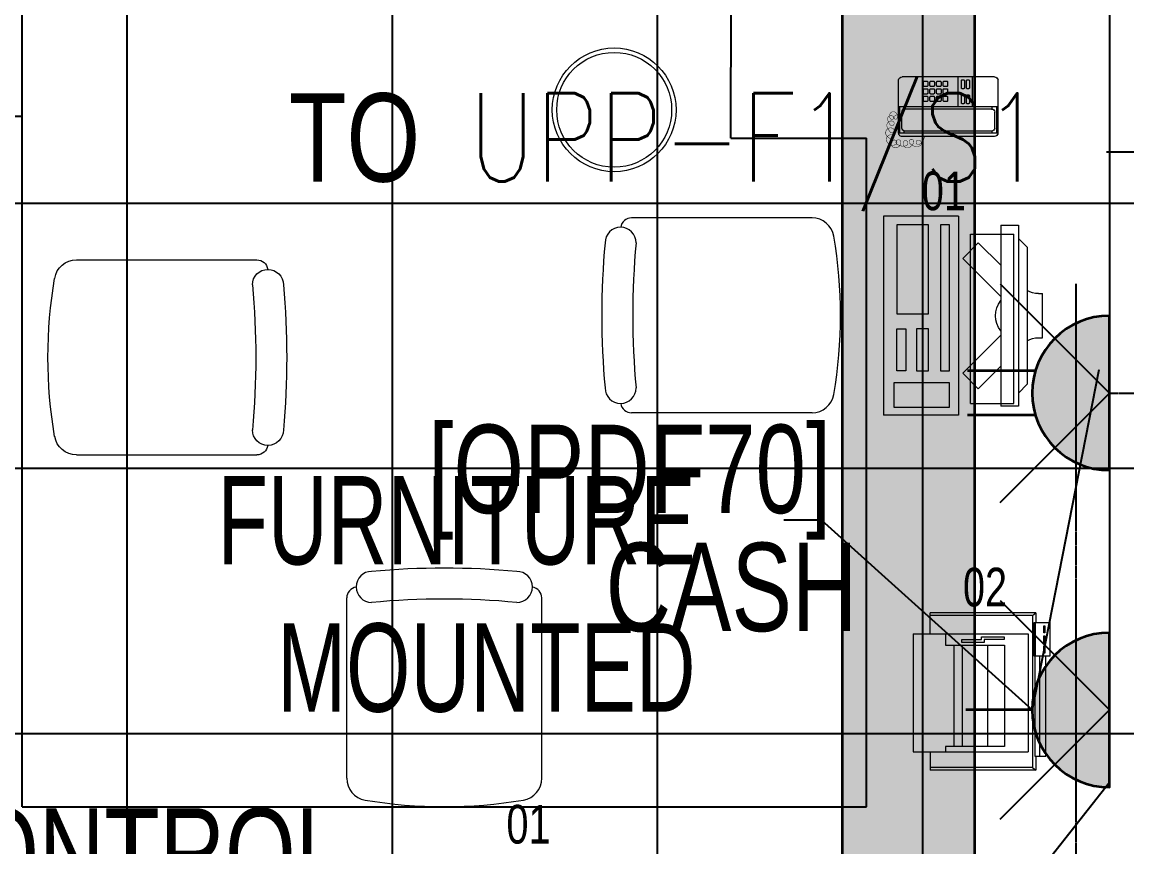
# Model space of a CAD drawing. Extents: x -178977 to 231842, y -29287 to 19916.
# Drawn here: x 4398 to 6898, y -567 to 1300 of the extents above; entities that cross this region are included whole.
import ezdxf
from ezdxf import colors
from ezdxf.entities.mleader import LeaderData, LeaderLine
from ezdxf.enums import TextEntityAlignment as Align
from ezdxf.math import Vec2, Vec3

# ---------------------------------------------------------------- set-up
doc = ezdxf.new("R2010")
doc.units = 0
doc.header["$LTSCALE"] = 0.25
doc.linetypes.add('DASHDOT', pattern=[25.4, 12.7, -6.35, 0, -6.35])
doc.linetypes.add('HIDDEN', pattern=[9.525, 6.35, -3.175])
for name, color, linetype, lineweight in [('01-First Floor-FUR$0$72_EGR_BASE_TEXT', 252, 'Continuous', 5), ('01-First Floor-FUR$0$72_EGR_EQP_TAG', 142, 'Continuous', 5), ('01-First Floor-FUR$0$LOADING', 253, 'Continuous', 5), ('E-LITE-CIRC', 6, 'Continuous', 25), ('E-LITE-CLNG-CNDT', 6, 'DASHDOT', 35), ('E-LITE-EXIT-NUMB', 6, 'Continuous', 25), ('E-POWR-FLOR-CNDT', 6, 'HIDDEN', 25), ('E-POWR-TEXT', 6, 'Continuous', 25), ('E-POWR-WALL @ 100', 4, 'Continuous', 35), ('T-CABL-TRAY', 60, 'Continuous', 35)]:
    doc.layers.add(name, color=color, linetype=linetype, lineweight=lineweight)
doc.layers.add('01-First Floor-FUR$0$FALSE CEILING', color=251, linetype='Continuous')
doc.styles.add('01-First Floor-FUR$0$X3G_ENTITY_257CFD', font='swisscl.ttf', dxfattribs={"height": 200})
doc.styles.add('01-First Floor-FUR$0$X3G_ENTITY_9EC9', font='swisscl.ttf', dxfattribs={"height": 0.2})
doc.styles.add('01-First Floor-FUR$0$X3G_ENTITY_9F38', font='swisscl.ttf', dxfattribs={"height": 0.2})
doc.styles.add('DC_Elc_Romans', font='elc_romans.shx', dxfattribs={"width": 0.7})
doc.styles.add('DC_SIMPLEX', font='SIMPLEX.shx', dxfattribs={"width": 0.7})

# ---------------------------------------------------------------- blocks, each defined once
blk = doc.blocks.new('01-First Floor-FUR$0$DM20079-P')
at = {"color": 0}
for p, q in [((-0.0616, 0.225), (0.0594, 0.225)), ((-0.0616, 0.225), (-0.0616, 0)), ((-0.0016, 0.225), (-0.0016, 0)), ((-0.0686, 0.217), (-0.0686, 0.008)), ((-0.0616, 0.222), (-0.0016, 0.222)), ((-0.0616, 0.212), (-0.0565, 0.212)), ((-0.0566, 0.2105), (-0.0566, 0.0145)), ((-0.0496, 0.2175), (-0.0136, 0.2175)), ((-0.0068, 0.212), (-0.0016, 0.212)), ((-0.0066, 0.2105), (-0.0066, 0.0145)), ((0.0664, 0.217), (0.0664, 0.008)), ((-0.0016, 0.1675), (0.0664, 0.1675)), ((-0.0016, 0.135), (0.0664, 0.135)), ((-0.0616, 0.013), (-0.0565, 0.013)), ((-0.0616, 0.003), (-0.0016, 0.003)), ((-0.0594, 0), (0.0594, 0)), ((-0.0496, 0.0075), (-0.0136, 0.0075)), ((-0.0068, 0.013), (-0.0016, 0.013))]:
    blk.add_line(p, q, dxfattribs=at)
for points in [[(0.0074, 0.1605, 0.414214), (0.0054, 0.1585), (0.0054, 0.1555, 0.414214), (0.0074, 0.1535), (0.0234, 0.1535, 0.414214), (0.0254, 0.1555), (0.0254, 0.1585, 0.414214), (0.0234, 0.1605)], [(0.0574, 0.1535, 0.414214), (0.0594, 0.1555), (0.0594, 0.1585, 0.414214), (0.0574, 0.1605), (0.0414, 0.1605, 0.414214), (0.0394, 0.1585), (0.0394, 0.1555, 0.414214), (0.0414, 0.1535)], [(0.0234, 0.142, 0.414214), (0.0254, 0.144), (0.0254, 0.147, 0.414214), (0.0234, 0.149), (0.0074, 0.149, 0.414214), (0.0054, 0.147), (0.0054, 0.144, 0.414214), (0.0074, 0.142)], [(0.0574, 0.142, 0.414214), (0.0594, 0.144), (0.0594, 0.147, 0.414214), (0.0574, 0.149), (0.0414, 0.149, 0.414214), (0.0394, 0.147), (0.0394, 0.144, 0.414214), (0.0414, 0.142)], [(0.0104, 0.103, 0.414214), (0.0124, 0.101), (0.0204, 0.101, 0.414214), (0.0224, 0.103), (0.0224, 0.109, 0.414214), (0.0204, 0.111), (0.0124, 0.111, 0.414214), (0.0104, 0.109)], [(0.0274, 0.103, 0.414214), (0.0294, 0.101), (0.0374, 0.101, 0.414214), (0.0394, 0.103), (0.0394, 0.109, 0.414214), (0.0374, 0.111), (0.0294, 0.111, 0.414214), (0.0274, 0.109)], [(0.0444, 0.103, 0.414214), (0.0464, 0.101), (0.0544, 0.101, 0.414214), (0.0564, 0.103), (0.0564, 0.109, 0.414214), (0.0544, 0.111), (0.0464, 0.111, 0.414214), (0.0444, 0.109)], [(0.0104, 0.088, 0.414214), (0.0124, 0.086), (0.0204, 0.086, 0.414214), (0.0224, 0.088), (0.0224, 0.094, 0.414214), (0.0204, 0.096), (0.0124, 0.096, 0.414214), (0.0104, 0.094)], [(0.0104, 0.073, 0.414214), (0.0124, 0.071), (0.0204, 0.071, 0.414214), (0.0224, 0.073), (0.0224, 0.079, 0.414214), (0.0204, 0.081), (0.0124, 0.081, 0.414214), (0.0104, 0.079)], [(0.0274, 0.088, 0.414214), (0.0294, 0.086), (0.0374, 0.086, 0.414214), (0.0394, 0.088), (0.0394, 0.094, 0.414214), (0.0374, 0.096), (0.0294, 0.096, 0.414214), (0.0274, 0.094)], [(0.0274, 0.073, 0.414214), (0.0294, 0.071), (0.0374, 0.071, 0.414214), (0.0394, 0.073), (0.0394, 0.079, 0.414214), (0.0374, 0.081), (0.0294, 0.081, 0.414214), (0.0274, 0.079)], [(0.0444, 0.088, 0.414214), (0.0464, 0.086), (0.0544, 0.086, 0.414214), (0.0564, 0.088), (0.0564, 0.094, 0.414214), (0.0544, 0.096), (0.0464, 0.096, 0.414214), (0.0444, 0.094)], [(0.0444, 0.073, 0.414214), (0.0464, 0.071), (0.0544, 0.071, 0.414214), (0.0564, 0.073), (0.0564, 0.079, 0.414214), (0.0544, 0.081), (0.0464, 0.081, 0.414214), (0.0444, 0.079)], [(0.0104, 0.058, 0.414214), (0.0124, 0.056), (0.0204, 0.056, 0.414214), (0.0224, 0.058), (0.0224, 0.064, 0.414214), (0.0204, 0.066), (0.0124, 0.066, 0.414214), (0.0104, 0.064)], [(0.0274, 0.058, 0.414214), (0.0294, 0.056), (0.0374, 0.056, 0.414214), (0.0394, 0.058), (0.0394, 0.064, 0.414214), (0.0374, 0.066), (0.0294, 0.066, 0.414214), (0.0274, 0.064)], [(0.0444, 0.058, 0.414214), (0.0464, 0.056), (0.0544, 0.056, 0.414214), (0.0564, 0.058), (0.0564, 0.064, 0.414214), (0.0544, 0.066), (0.0464, 0.066, 0.414214), (0.0444, 0.064)]]:
    blk.add_lwpolyline(points, format="xyb", close=True, dxfattribs=at)
at = {"color": 0, "const_width": 0.001}
blk.add_lwpolyline([(-0.0686, 0.059, 0.184574), (-0.0861, 0.0478, 1.44364), (-0.0769, 0.0452, 0.837915), (-0.0907, 0.0465, 0.30536), (-0.0835, 0.0248, 1.584726), (-0.0815, 0.034, 0.253153), (-0.094, 0.0228, 0.874198), (-0.0776, 0.0142, 0.915253), (-0.0897, 0.0168, 0.223821), (-0.0874, -0.0011, 1.703343), (-0.0796, 0.005, 0.588962), (-0.0934, -0.0114, 0.717795), (-0.0769, -0.0108, 0.983104), (-0.0875, -0.0075, 0.326362), (-0.0815, -0.0259, 0.758716), (-0.0657, -0.0134, 0.906186), (-0.0743, -0.016, 0.189488), (-0.067, -0.0272, 0.7948), (-0.0506, -0.0127, 1.223996), (-0.0585, -0.0193, 0.072149), (-0.0473, -0.0259, 0.645886), (-0.0341, -0.0134, 1.366917), (-0.042, -0.0193, 0.078415), (-0.0315, -0.0246, 0.723006), (-0.0229, -0.0127, 1.105484), (-0.0289, -0.018, 0.327892), (-0.017, -0.0193, 0.446638), (-0.0144, -0.0068, 0.327263), (-0.0269, -0.0029, 1.240441), (-0.0229, -0.0094, 0.611307), (-0.0278, 0.0075)], format="xyb", dxfattribs=at)
at = {"color": 0}
for centre, radius, start, end in [((-0.0605, 0.217), 0.00813, 97.9633, 179.6649), ((0.0582, 0.217), 0.00813, 0.3351, 82.0367), ((-0.0496, 0.2105), 0.007, 90, 180), ((-0.0136, 0.2105), 0.007, 0, 90), ((-0.0605, 0.008), 0.00813, 180.3351, 277.9633), ((-0.0496, 0.0145), 0.007, 180, 270), ((-0.0136, 0.0145), 0.007, 270, 0), ((0.0582, 0.008), 0.00813, 277.9633, 359.6649)]:
    blk.add_arc(centre, radius, start, end, dxfattribs=at)
blk = doc.blocks.new('01-First Floor-FUR$0$GF21021-P')
for p, q in [((-0.2207, 0.4756), (-0.2207, 0.0675)), ((0.2205, 0.4756), (0.2205, 0.0675))]:
    blk.add_line(p, q)
for centre, radius, start, end in [((-0.1707, 0.4756), 0.05, 99.6329, 180), ((-0.0001, -0.5295), 1.0695, 80.3671, 99.6329), ((0.1705, 0.4756), 0.05, 0, 80.3671), ((-0.1643, 0.0425), 0.0351, 90, 270), ((0, 1.8467), 1.7767, 264.6946, 275.3053), ((0.1641, 0.0425), 0.0351, 270, 90), ((-0.1957, 0.0675), 0.025, 180, 261.4721), ((0.1955, 0.0675), 0.025, 278.5279, 0), ((0, 1.8314), 1.8314, 264.8532, 275.147)]:
    blk.add_arc(centre, radius, start, end)
blk = doc.blocks.new('01-First Floor-FUR$0$ITCWLS1-P')
at = {"layer": '01-First Floor-FUR$0$LOADING'}
for p, q in [((-0.17, 0.45), (-0.17, 0)), ((-0.17, 0.45), (0, 0.45)), ((0, 0.45), (0, 0)), ((-0.2651, 0.43, 0), (-0.3051, 0.43, 0)), ((-0.3051, 0.43, 0), (-0.3051, 0.02, 0)), ((-0.2651, 0.43, 0), (-0.2651, 0.02, 0)), ((-0.1496, 0.4305), (-0.1291, 0.4305)), ((-0.1291, 0.4305), (-0.1291, 0.4089)), ((-0.3251, 0.38, 0), (-0.3051, 0.4, 0)), ((-0.197, 0.4094), (-0.295, 0.4094)), ((-0.295, 0.0264), (-0.295, 0.4094)), ((-0.197, 0.0264), (-0.197, 0.4094)), ((-0.3251, 0.38, 0), (-0.3251, 0.07, 0)), ((-0.3503, 0.275), (-0.3596, 0.275)), ((-0.3596, 0.175), (-0.3596, 0.275)), ((-0.3503, 0.175), (-0.3596, 0.175)), ((-0.3251, 0.07, 0), (-0.3051, 0.05, 0)), ((-0.197, 0.0264), (-0.295, 0.0264)), ((-0.3051, 0.02, 0), (-0.2651, 0.02, 0)), ((-0.17, 0), (0, 0))]:
    blk.add_line(p, q, dxfattribs=at)
at = {"layer": '01-First Floor-FUR$0$LOADING', "extrusion": (2.48281e-10, 3.18408e-10, -1)}
for p, q in [((-0.2651, 0.3395), (-0.2144, 0.3902)), ((-0.1791, 0.3548), (-0.2144, 0.3902)), ((-0.2651, 0.2688), (-0.1791, 0.3548))]:
    blk.add_line(p, q, dxfattribs=at)
at = {"layer": '01-First Floor-FUR$0$LOADING', "extrusion": (2.48281e-10, -3.18408e-10, -1)}
for p, q in [((-0.2651, 0.1812), (-0.1791, 0.0952)), ((-0.2651, 0.1105), (-0.2144, 0.0598)), ((-0.1791, 0.0952), (-0.2144, 0.0598))]:
    blk.add_line(p, q, dxfattribs=at)
at = {"layer": '01-First Floor-FUR$0$LOADING'}
for points in [[(-0.1291, 0.4089), (-0.1291, 0.1), (-0.1496, 0.1), (-0.1496, 0.4305)], [(-0.1496, 0.1), (-0.1496, 0.1), (-0.1496, 0.1), (-0.1496, 0.1), (-0.1496, 0.1), (-0.1496, 0.1), (-0.1496, 0.1), (-0.1496, 0.1), (-0.1496, 0.1)], [(-0.1496, 0.1), (-0.1496, 0.1), (-0.1496, 0.1), (-0.1496, 0.1), (-0.1496, 0.1), (-0.1496, 0.1), (-0.1496, 0.1), (-0.1496, 0.1), (-0.1496, 0.1), (-0.1496, 0.1), (-0.1496, 0.1), (-0.1496, 0.1), (-0.1496, 0.1), (-0.1496, 0.1), (-0.1496, 0.1), (-0.1496, 0.1), (-0.1496, 0.1), (-0.1496, 0.1)], [(-0.1496, 0.1), (-0.1496, 0.1), (-0.1496, 0.1), (-0.1496, 0.1), (-0.1496, 0.1), (-0.1496, 0.1), (-0.1496, 0.1), (-0.1496, 0.1), (-0.1496, 0.1), (-0.1496, 0.1)], [(-0.1496, 0.1), (-0.1496, 0.1), (-0.1496, 0.1), (-0.1496, 0.1), (-0.1496, 0.1), (-0.1496, 0.1), (-0.1496, 0.1)], [(-0.1496, 0.1), (-0.1496, 0.1), (-0.1496, 0.1), (-0.1496, 0.1), (-0.1496, 0.1), (-0.1496, 0.1), (-0.1496, 0.1), (-0.1496, 0.1), (-0.1496, 0.1), (-0.1496, 0.1)], [(-0.1496, 0.1), (-0.1496, 0.1), (-0.1496, 0.1), (-0.1496, 0.1), (-0.1496, 0.1), (-0.1496, 0.1), (-0.1496, 0.1), (-0.1496, 0.1), (-0.1496, 0.1), (-0.1496, 0.1), (-0.1496, 0.1), (-0.1496, 0.1), (-0.1496, 0.1), (-0.1496, 0.1), (-0.1496, 0.1)], [(-0.1496, 0.1), (-0.1496, 0.1), (-0.1496, 0.1), (-0.1496, 0.1), (-0.1496, 0.1), (-0.1496, 0.1), (-0.1496, 0.1), (-0.1496, 0.1), (-0.1496, 0.1), (-0.1496, 0.1)], [(-0.1496, 0.1), (-0.1496, 0.1), (-0.1496, 0.1), (-0.1496, 0.1), (-0.1496, 0.1), (-0.1496, 0.1), (-0.1496, 0.1), (-0.1496, 0.1), (-0.1496, 0.1), (-0.1496, 0.1)], [(-0.1496, 0.1), (-0.1496, 0.1), (-0.1496, 0.1), (-0.1496, 0.1), (-0.1496, 0.1), (-0.1496, 0.1), (-0.1496, 0.1), (-0.1496, 0.1), (-0.1496, 0.1), (-0.1496, 0.1), (-0.1496, 0.1), (-0.1496, 0.1), (-0.1496, 0.1), (-0.1496, 0.1), (-0.1496, 0.1), (-0.1496, 0.1), (-0.1496, 0.1), (-0.1496, 0.1), (-0.1496, 0.1), (-0.1496, 0.1), (-0.1496, 0.1), (-0.1496, 0.1), (-0.1496, 0.1), (-0.1496, 0.1), (-0.1496, 0.1), (-0.1496, 0.1), (-0.1496, 0.1), (-0.1496, 0.1), (-0.1496, 0.1), (-0.1496, 0.1), (-0.1496, 0.1), (-0.1496, 0.1), (-0.1496, 0.1), (-0.1496, 0.1), (-0.1496, 0.1), (-0.1496, 0.1), (-0.1496, 0.1), (-0.1496, 0.1), (-0.1496, 0.1), (-0.1496, 0.1), (-0.1496, 0.1), (-0.1496, 0.1), (-0.1496, 0.1), (-0.1496, 0.1), (-0.1496, 0.1), (-0.1496, 0.1), (-0.1496, 0.1), (-0.1496, 0.1), (-0.1496, 0.1), (-0.1496, 0.1), (-0.1496, 0.1), (-0.1496, 0.1), (-0.1496, 0.1), (-0.1496, 0.1)], [(-0.1496, 0.1), (-0.1496, 0.1), (-0.1496, 0.1), (-0.1496, 0.1), (-0.1496, 0.1), (-0.1496, 0.1), (-0.1496, 0.1), (-0.1496, 0.1), (-0.1496, 0.1), (-0.1496, 0.1), (-0.1496, 0.1), (-0.1496, 0.1), (-0.1496, 0.1), (-0.1496, 0.1), (-0.1496, 0.1), (-0.1496, 0.1), (-0.1496, 0.1), (-0.1496, 0.1), (-0.1496, 0.1), (-0.1496, 0.1), (-0.1496, 0.1), (-0.1496, 0.1), (-0.1496, 0.1), (-0.1496, 0.1), (-0.1496, 0.1), (-0.1496, 0.1), (-0.1496, 0.1), (-0.1496, 0.1), (-0.1496, 0.1), (-0.1496, 0.1), (-0.1496, 0.1), (-0.1496, 0.1), (-0.1496, 0.1), (-0.1496, 0.1), (-0.1496, 0.1), (-0.1496, 0.1), (-0.1496, 0.1), (-0.1496, 0.1), (-0.1496, 0.1), (-0.1496, 0.1), (-0.1496, 0.1), (-0.1496, 0.1), (-0.1496, 0.1), (-0.1496, 0.1), (-0.1496, 0.1), (-0.1496, 0.1), (-0.1496, 0.1), (-0.1496, 0.1), (-0.1496, 0.1), (-0.1496, 0.1), (-0.1496, 0.1), (-0.1496, 0.1), (-0.1496, 0.1), (-0.1496, 0.1), (-0.1496, 0.1), (-0.1496, 0.1), (-0.1496, 0.1), (-0.1496, 0.1), (-0.1496, 0.1), (-0.1496, 0.1), (-0.1496, 0.1), (-0.1496, 0.1), (-0.1496, 0.1), (-0.1496, 0.1), (-0.1496, 0.1), (-0.1496, 0.1), (-0.1496, 0.1), (-0.1496, 0.1), (-0.1496, 0.1), (-0.1496, 0.1), (-0.1496, 0.1), (-0.1496, 0.1), (-0.1496, 0.1), (-0.1496, 0.1), (-0.1496, 0.1), (-0.1496, 0.1), (-0.1496, 0.1), (-0.1496, 0.1), (-0.1496, 0.1), (-0.1496, 0.1), (-0.1496, 0.1), (-0.1496, 0.1), (-0.1496, 0.1), (-0.1496, 0.1), (-0.1496, 0.1), (-0.1496, 0.1), (-0.1496, 0.1), (-0.1496, 0.1), (-0.1496, 0.1)], [(-0.1496, 0.1), (-0.1496, 0.1), (-0.1496, 0.1), (-0.1496, 0.1), (-0.1496, 0.1), (-0.1496, 0.1), (-0.1496, 0.1), (-0.1496, 0.1), (-0.1496, 0.1), (-0.1496, 0.1), (-0.1496, 0.1), (-0.1496, 0.1)], [(-0.1496, 0.1), (-0.1496, 0.1), (-0.1496, 0.1), (-0.1496, 0.1), (-0.1496, 0.1), (-0.1496, 0.1), (-0.1496, 0.1)], [(-0.1496, 0.1), (-0.1496, 0.1), (-0.1496, 0.1), (-0.1496, 0.1), (-0.1496, 0.1), (-0.1496, 0.1), (-0.1496, 0.1), (-0.1496, 0.1), (-0.1496, 0.1), (-0.1496, 0.1), (-0.1496, 0.1), (-0.1496, 0.1), (-0.1496, 0.1), (-0.1496, 0.1), (-0.1496, 0.1), (-0.1496, 0.1), (-0.1496, 0.1)], [(-0.1496, 0.1), (-0.1496, 0.1), (-0.1496, 0.1), (-0.1496, 0.1), (-0.1496, 0.1), (-0.1496, 0.1), (-0.1496, 0.1), (-0.1496, 0.1), (-0.1496, 0.1), (-0.1496, 0.1), (-0.1496, 0.1), (-0.1496, 0.1), (-0.1496, 0.1), (-0.1496, 0.1), (-0.1496, 0.1), (-0.1496, 0.1), (-0.1496, 0.1), (-0.1496, 0.1), (-0.1496, 0.1), (-0.1496, 0.1), (-0.1496, 0.1), (-0.1496, 0.1), (-0.1496, 0.1), (-0.1496, 0.1), (-0.1496, 0.1), (-0.1496, 0.1), (-0.1496, 0.1), (-0.1496, 0.1), (-0.1496, 0.1), (-0.1496, 0.1), (-0.1496, 0.1), (-0.1496, 0.1), (-0.1496, 0.1), (-0.1496, 0.1), (-0.1496, 0.1), (-0.1496, 0.1), (-0.1496, 0.1), (-0.1496, 0.1), (-0.1496, 0.1), (-0.1496, 0.1), (-0.1496, 0.1), (-0.1496, 0.1), (-0.1496, 0.1), (-0.1496, 0.1), (-0.1496, 0.1), (-0.1496, 0.1), (-0.1496, 0.1), (-0.1496, 0.1), (-0.1496, 0.1), (-0.1496, 0.1), (-0.1496, 0.1), (-0.1496, 0.1), (-0.1496, 0.1), (-0.1496, 0.1), (-0.1496, 0.1), (-0.1496, 0.1), (-0.1496, 0.1), (-0.1496, 0.1), (-0.1496, 0.1), (-0.1496, 0.1), (-0.1496, 0.1), (-0.1496, 0.1), (-0.1496, 0.1), (-0.1496, 0.1), (-0.1496, 0.1), (-0.1496, 0.1), (-0.1496, 0.1), (-0.1496, 0.1), (-0.1496, 0.1), (-0.1496, 0.1), (-0.1496, 0.1), (-0.1496, 0.1), (-0.1496, 0.1), (-0.1496, 0.1), (-0.1496, 0.1), (-0.1496, 0.1), (-0.1496, 0.1), (-0.1496, 0.1), (-0.1496, 0.1), (-0.1496, 0.1), (-0.1496, 0.1), (-0.1496, 0.1), (-0.1496, 0.1), (-0.1496, 0.1), (-0.1496, 0.1), (-0.1496, 0.1), (-0.1496, 0.1), (-0.1496, 0.1), (-0.1496, 0.1), (-0.1496, 0.1), (-0.1496, 0.1), (-0.1496, 0.1), (-0.1496, 0.1), (-0.1496, 0.1), (-0.1496, 0.1), (-0.1496, 0.1), (-0.1496, 0.1), (-0.1496, 0.1), (-0.1496, 0.1), (-0.1496, 0.1), (-0.1496, 0.1), (-0.1496, 0.1), (-0.1496, 0.1), (-0.1496, 0.1), (-0.1496, 0.1), (-0.1496, 0.1), (-0.1496, 0.1), (-0.1496, 0.1), (-0.1496, 0.1), (-0.1496, 0.1), (-0.1496, 0.1)], [(-0.1496, 0.1), (-0.1496, 0.1), (-0.1496, 0.1), (-0.1496, 0.1), (-0.1496, 0.1), (-0.1496, 0.1), (-0.1496, 0.1), (-0.1496, 0.1)]]:
    blk.add_lwpolyline(points, dxfattribs=at)
for points in [[(-0.1019, 0.4305), (-0.0304, 0.4305), (-0.0304, 0.2294), (-0.1019, 0.2294)], [(-0.1019, 0.1954), (-0.0747, 0.1954), (-0.0747, 0.1), (-0.1019, 0.1)], [(-0.0304, 0.1954), (-0.0508, 0.1954), (-0.0508, 0.1), (-0.0304, 0.1)], [(-0.1496, 0.1), (-0.1496, 0.1), (-0.1496, 0.1), (-0.1496, 0.1), (-0.1496, 0.1), (-0.1496, 0.1), (-0.1496, 0.1), (-0.1496, 0.1), (-0.1496, 0.1), (-0.1496, 0.1), (-0.1496, 0.1), (-0.1496, 0.1), (-0.1496, 0.1), (-0.1496, 0.1), (-0.1496, 0.1), (-0.1496, 0.1), (-0.1496, 0.1), (-0.1496, 0.1), (-0.1496, 0.1), (-0.1496, 0.1), (-0.1496, 0.1), (-0.1496, 0.1), (-0.1496, 0.1), (-0.1496, 0.1), (-0.1496, 0.1), (-0.1496, 0.1), (-0.1496, 0.1), (-0.1496, 0.1), (-0.1496, 0.1), (-0.1496, 0.1), (-0.1496, 0.1), (-0.1496, 0.1), (-0.1496, 0.1), (-0.1496, 0.1), (-0.1496, 0.1), (-0.1496, 0.1), (-0.1496, 0.1), (-0.1496, 0.1), (-0.1496, 0.1), (-0.1496, 0.1), (-0.1496, 0.1), (-0.1496, 0.1), (-0.1496, 0.1), (-0.1496, 0.1), (-0.1496, 0.1), (-0.1496, 0.1), (-0.1496, 0.1), (-0.1496, 0.1), (-0.1496, 0.1), (-0.1496, 0.1), (-0.1496, 0.1), (-0.1496, 0.1), (-0.1496, 0.1), (-0.1496, 0.1), (-0.1496, 0.1), (-0.1496, 0.1), (-0.1496, 0.1), (-0.1496, 0.1), (-0.1496, 0.1), (-0.1496, 0.1), (-0.1496, 0.1), (-0.1496, 0.1), (-0.1496, 0.1), (-0.1496, 0.1), (-0.1496, 0.1), (-0.1496, 0.1), (-0.1496, 0.1), (-0.1496, 0.1), (-0.1496, 0.1), (-0.1496, 0.1), (-0.1496, 0.1), (-0.1496, 0.1), (-0.1496, 0.1), (-0.1496, 0.1), (-0.1496, 0.1), (-0.1496, 0.1), (-0.1496, 0.1), (-0.1496, 0.1), (-0.1496, 0.1), (-0.1496, 0.1), (-0.1496, 0.1), (-0.1496, 0.1), (-0.1496, 0.1), (-0.1496, 0.1), (-0.1496, 0.1), (-0.1496, 0.1), (-0.1496, 0.1), (-0.1496, 0.1), (-0.1496, 0.1), (-0.1496, 0.1), (-0.1496, 0.1), (-0.1496, 0.1), (-0.1496, 0.1), (-0.1496, 0.1), (-0.1496, 0.1), (-0.1496, 0.1), (-0.1496, 0.1), (-0.1496, 0.1), (-0.1496, 0.1), (-0.1496, 0.1), (-0.1496, 0.1), (-0.1496, 0.1), (-0.1496, 0.1), (-0.1496, 0.1), (-0.1496, 0.1), (-0.1496, 0.1), (-0.1496, 0.1), (-0.1496, 0.1), (-0.1496, 0.1), (-0.1496, 0.1), (-0.1496, 0.1), (-0.1496, 0.1), (-0.1496, 0.1), (-0.1496, 0.1), (-0.1496, 0.1), (-0.1496, 0.1), (-0.1496, 0.1), (-0.1496, 0.1), (-0.1496, 0.1), (-0.1496, 0.1), (-0.1496, 0.1), (-0.1496, 0.1), (-0.1496, 0.1), (-0.1496, 0.1), (-0.1496, 0.1), (-0.1496, 0.1), (-0.1496, 0.1), (-0.1496, 0.1), (-0.1496, 0.1), (-0.1496, 0.1), (-0.1496, 0.1), (-0.1496, 0.1), (-0.1496, 0.1), (-0.1496, 0.1), (-0.1496, 0.1), (-0.1496, 0.1), (-0.1496, 0.1), (-0.1496, 0.1), (-0.1496, 0.1), (-0.1496, 0.1), (-0.1496, 0.1), (-0.1496, 0.1), (-0.1496, 0.1), (-0.1496, 0.1), (-0.1496, 0.1), (-0.1496, 0.1), (-0.1496, 0.1), (-0.1496, 0.1), (-0.1496, 0.1), (-0.1496, 0.1), (-0.1496, 0.1), (-0.1496, 0.1), (-0.1496, 0.1), (-0.1496, 0.1), (-0.1496, 0.1), (-0.1496, 0.1), (-0.1496, 0.1), (-0.1496, 0.1), (-0.1496, 0.1), (-0.1496, 0.1), (-0.1496, 0.1), (-0.1496, 0.1), (-0.1496, 0.1), (-0.1496, 0.1), (-0.1496, 0.1), (-0.1496, 0.1), (-0.1496, 0.1), (-0.1496, 0.1), (-0.1496, 0.1), (-0.1496, 0.1), (-0.1496, 0.1), (-0.1496, 0.1), (-0.1496, 0.1), (-0.1496, 0.1), (-0.1496, 0.1), (-0.1496, 0.1), (-0.1496, 0.1), (-0.1496, 0.1), (-0.1496, 0.1), (-0.1496, 0.1), (-0.1496, 0.1), (-0.1496, 0.1), (-0.1496, 0.1), (-0.1496, 0.1), (-0.1496, 0.1), (-0.1496, 0.1), (-0.1496, 0.1), (-0.1496, 0.1), (-0.1496, 0.1), (-0.1496, 0.1), (-0.1496, 0.1), (-0.1496, 0.1), (-0.1496, 0.1), (-0.1496, 0.1), (-0.1496, 0.1), (-0.1496, 0.1), (-0.1496, 0.1), (-0.1496, 0.1), (-0.1496, 0.1), (-0.1496, 0.1), (-0.1496, 0.1), (-0.1496, 0.1), (-0.1496, 0.1), (-0.1496, 0.1), (-0.1496, 0.1), (-0.1496, 0.1), (-0.1496, 0.1), (-0.1496, 0.1), (-0.1496, 0.1), (-0.1496, 0.1), (-0.1496, 0.1), (-0.1496, 0.1), (-0.1496, 0.1), (-0.1496, 0.1), (-0.1496, 0.1), (-0.1496, 0.1), (-0.1496, 0.1), (-0.1496, 0.1), (-0.1496, 0.1), (-0.1496, 0.1), (-0.1496, 0.1), (-0.1496, 0.1), (-0.1496, 0.1), (-0.1496, 0.1), (-0.1496, 0.1), (-0.1496, 0.1), (-0.1496, 0.1), (-0.1496, 0.1), (-0.1496, 0.1), (-0.1496, 0.1), (-0.1496, 0.1), (-0.1496, 0.1), (-0.1496, 0.1), (-0.1496, 0.1), (-0.1496, 0.1), (-0.1496, 0.1), (-0.1496, 0.1), (-0.1496, 0.1), (-0.1496, 0.1), (-0.1496, 0.1), (-0.1496, 0.1), (-0.1496, 0.1), (-0.1496, 0.1), (-0.1496, 0.1), (-0.1496, 0.1), (-0.1496, 0.1), (-0.1496, 0.1), (-0.1496, 0.1), (-0.1496, 0.1), (-0.1496, 0.1), (-0.1496, 0.1), (-0.1496, 0.1), (-0.1496, 0.1), (-0.1496, 0.1), (-0.1496, 0.1), (-0.1496, 0.1), (-0.1496, 0.1), (-0.1496, 0.1), (-0.1496, 0.1), (-0.1496, 0.1), (-0.1496, 0.1), (-0.1496, 0.1), (-0.1496, 0.1), (-0.1496, 0.1), (-0.1496, 0.1), (-0.1496, 0.1), (-0.1496, 0.1), (-0.1496, 0.1), (-0.1496, 0.1), (-0.1496, 0.1), (-0.1496, 0.1), (-0.1496, 0.1), (-0.1496, 0.1), (-0.1496, 0.1), (-0.1496, 0.1), (-0.1496, 0.1), (-0.1496, 0.1)], [(-0.1496, 0.1), (-0.1496, 0.1), (-0.1496, 0.1), (-0.1496, 0.1), (-0.1496, 0.1), (-0.1496, 0.1), (-0.1496, 0.1), (-0.1496, 0.1), (-0.1496, 0.1), (-0.1496, 0.1), (-0.1496, 0.1), (-0.1496, 0.1), (-0.1496, 0.1), (-0.1496, 0.1), (-0.1496, 0.1), (-0.1496, 0.1), (-0.1496, 0.1), (-0.1496, 0.1), (-0.1496, 0.1), (-0.1496, 0.1), (-0.1496, 0.1), (-0.1496, 0.1), (-0.1496, 0.1), (-0.1496, 0.1), (-0.1496, 0.1), (-0.1496, 0.1), (-0.1496, 0.1), (-0.1496, 0.1), (-0.1496, 0.1), (-0.1496, 0.1), (-0.1496, 0.1), (-0.1496, 0.1), (-0.1496, 0.1), (-0.1496, 0.1), (-0.1496, 0.1), (-0.1496, 0.1), (-0.1496, 0.1), (-0.1496, 0.1), (-0.1496, 0.1), (-0.1496, 0.1), (-0.1496, 0.1), (-0.1496, 0.1), (-0.1496, 0.1), (-0.1496, 0.1), (-0.1496, 0.1), (-0.1496, 0.1), (-0.1496, 0.1), (-0.1496, 0.1), (-0.1496, 0.1), (-0.1496, 0.1), (-0.1496, 0.1), (-0.1496, 0.1), (-0.1496, 0.1), (-0.1496, 0.1), (-0.1496, 0.1), (-0.1496, 0.1), (-0.1496, 0.1), (-0.1496, 0.1), (-0.1496, 0.1), (-0.1496, 0.1), (-0.1496, 0.1), (-0.1496, 0.1), (-0.1496, 0.1), (-0.1496, 0.1), (-0.1496, 0.1), (-0.1496, 0.1), (-0.1496, 0.1), (-0.1496, 0.1), (-0.1496, 0.1), (-0.1496, 0.1), (-0.1496, 0.1), (-0.1496, 0.1), (-0.1496, 0.1), (-0.1496, 0.1), (-0.1496, 0.1), (-0.1496, 0.1), (-0.1496, 0.1), (-0.1496, 0.1), (-0.1496, 0.1), (-0.1496, 0.1), (-0.1496, 0.1), (-0.1496, 0.1), (-0.1496, 0.1), (-0.1496, 0.1), (-0.1496, 0.1), (-0.1496, 0.1), (-0.1496, 0.1), (-0.1496, 0.1), (-0.1496, 0.1), (-0.1496, 0.1), (-0.1496, 0.1), (-0.1496, 0.1), (-0.1496, 0.1), (-0.1496, 0.1), (-0.1496, 0.1), (-0.1496, 0.1), (-0.1496, 0.1), (-0.1496, 0.1), (-0.1496, 0.1), (-0.1496, 0.1), (-0.1496, 0.1), (-0.1496, 0.1), (-0.1496, 0.1), (-0.1496, 0.1), (-0.1496, 0.1), (-0.1496, 0.1), (-0.1496, 0.1), (-0.1496, 0.1), (-0.1496, 0.1), (-0.1496, 0.1), (-0.1496, 0.1), (-0.1496, 0.1), (-0.1496, 0.1), (-0.1496, 0.1), (-0.1496, 0.1), (-0.1496, 0.1), (-0.1496, 0.1), (-0.1496, 0.1), (-0.1496, 0.1), (-0.1496, 0.1), (-0.1496, 0.1), (-0.1496, 0.1), (-0.1496, 0.1), (-0.1496, 0.1), (-0.1496, 0.1), (-0.1496, 0.1), (-0.1496, 0.1), (-0.1496, 0.1), (-0.1496, 0.1), (-0.1496, 0.1), (-0.1496, 0.1), (-0.1496, 0.1), (-0.1496, 0.1), (-0.1496, 0.1), (-0.1496, 0.1), (-0.1496, 0.1), (-0.1496, 0.1), (-0.1496, 0.1), (-0.1496, 0.1), (-0.1496, 0.1), (-0.1496, 0.1), (-0.1496, 0.1), (-0.1496, 0.1), (-0.1496, 0.1), (-0.1496, 0.1), (-0.1496, 0.1), (-0.1496, 0.1), (-0.1496, 0.1), (-0.1496, 0.1), (-0.1496, 0.1), (-0.1496, 0.1), (-0.1496, 0.1), (-0.1496, 0.1), (-0.1496, 0.1), (-0.1496, 0.1), (-0.1496, 0.1), (-0.1496, 0.1), (-0.1496, 0.1), (-0.1496, 0.1), (-0.1496, 0.1), (-0.1496, 0.1), (-0.1496, 0.1), (-0.1496, 0.1), (-0.1496, 0.1), (-0.1496, 0.1), (-0.1496, 0.1), (-0.1496, 0.1), (-0.1496, 0.1), (-0.1496, 0.1), (-0.1496, 0.1), (-0.1496, 0.1), (-0.1496, 0.1), (-0.1496, 0.1), (-0.1496, 0.1), (-0.1496, 0.1), (-0.1496, 0.1), (-0.1496, 0.1), (-0.1496, 0.1), (-0.1496, 0.1), (-0.1496, 0.1), (-0.1496, 0.1), (-0.1496, 0.1), (-0.1496, 0.1), (-0.1496, 0.1), (-0.1496, 0.1), (-0.1496, 0.1), (-0.1496, 0.1), (-0.1496, 0.1), (-0.1496, 0.1), (-0.1496, 0.1), (-0.1496, 0.1), (-0.1496, 0.1), (-0.1496, 0.1), (-0.1496, 0.1), (-0.1496, 0.1), (-0.1496, 0.1), (-0.1496, 0.1), (-0.1496, 0.1), (-0.1496, 0.1), (-0.1496, 0.1), (-0.1496, 0.1), (-0.1496, 0.1), (-0.1496, 0.1), (-0.1496, 0.1), (-0.1496, 0.1), (-0.1496, 0.1), (-0.1496, 0.1), (-0.1496, 0.1), (-0.1496, 0.1), (-0.1496, 0.1), (-0.1496, 0.1), (-0.1496, 0.1), (-0.1496, 0.1), (-0.1496, 0.1)], [(-0.1496, 0.1), (-0.1496, 0.1), (-0.1496, 0.1), (-0.1496, 0.1), (-0.1496, 0.1), (-0.1496, 0.1), (-0.1496, 0.1), (-0.1496, 0.1), (-0.1496, 0.1), (-0.1496, 0.1), (-0.1496, 0.1), (-0.1496, 0.1), (-0.1496, 0.1), (-0.1496, 0.1), (-0.1496, 0.1), (-0.1496, 0.1), (-0.1496, 0.1), (-0.1496, 0.1), (-0.1496, 0.1), (-0.1496, 0.1), (-0.1496, 0.1), (-0.1496, 0.1), (-0.1496, 0.1), (-0.1496, 0.1), (-0.1496, 0.1), (-0.1496, 0.1), (-0.1496, 0.1), (-0.1496, 0.1), (-0.1496, 0.1), (-0.1496, 0.1), (-0.1496, 0.1), (-0.1496, 0.1), (-0.1496, 0.1), (-0.1496, 0.1), (-0.1496, 0.1), (-0.1496, 0.1), (-0.1496, 0.1), (-0.1496, 0.1), (-0.1496, 0.1), (-0.1496, 0.1), (-0.1496, 0.1), (-0.1496, 0.1), (-0.1496, 0.1), (-0.1496, 0.1), (-0.1496, 0.1), (-0.1496, 0.1), (-0.1496, 0.1), (-0.1496, 0.1), (-0.1496, 0.1), (-0.1496, 0.1), (-0.1496, 0.1), (-0.1496, 0.1), (-0.1496, 0.1), (-0.1496, 0.1), (-0.1496, 0.1), (-0.1496, 0.1), (-0.1496, 0.1), (-0.1496, 0.1), (-0.1496, 0.1), (-0.1496, 0.1), (-0.1496, 0.1), (-0.1496, 0.1), (-0.1496, 0.1), (-0.1496, 0.1), (-0.1496, 0.1), (-0.1496, 0.1), (-0.1496, 0.1), (-0.1496, 0.1), (-0.1496, 0.1), (-0.1496, 0.1), (-0.1496, 0.1), (-0.1496, 0.1), (-0.1496, 0.1), (-0.1496, 0.1), (-0.1496, 0.1), (-0.1496, 0.1), (-0.1496, 0.1), (-0.1496, 0.1), (-0.1496, 0.1), (-0.1496, 0.1), (-0.1496, 0.1), (-0.1496, 0.1), (-0.1496, 0.1), (-0.1496, 0.1), (-0.1496, 0.1), (-0.1496, 0.1), (-0.1496, 0.1), (-0.1496, 0.1), (-0.1496, 0.1), (-0.1496, 0.1), (-0.1496, 0.1), (-0.1496, 0.1), (-0.1496, 0.1), (-0.1496, 0.1), (-0.1496, 0.1), (-0.1496, 0.1), (-0.1496, 0.1), (-0.1496, 0.1), (-0.1496, 0.1), (-0.1496, 0.1), (-0.1496, 0.1), (-0.1496, 0.1), (-0.1496, 0.1), (-0.1496, 0.1), (-0.1496, 0.1), (-0.1496, 0.1), (-0.1496, 0.1), (-0.1496, 0.1), (-0.1496, 0.1), (-0.1496, 0.1), (-0.1496, 0.1), (-0.1496, 0.1), (-0.1496, 0.1), (-0.1496, 0.1), (-0.1496, 0.1), (-0.1496, 0.1), (-0.1496, 0.1), (-0.1496, 0.1), (-0.1496, 0.1), (-0.1496, 0.1), (-0.1496, 0.1), (-0.1496, 0.1), (-0.1496, 0.1), (-0.1496, 0.1), (-0.1496, 0.1), (-0.1496, 0.1), (-0.1496, 0.1), (-0.1496, 0.1), (-0.1496, 0.1), (-0.1496, 0.1), (-0.1496, 0.1), (-0.1496, 0.1), (-0.1496, 0.1), (-0.1496, 0.1), (-0.1496, 0.1), (-0.1496, 0.1), (-0.1496, 0.1), (-0.1496, 0.1), (-0.1496, 0.1), (-0.1496, 0.1), (-0.1496, 0.1), (-0.1496, 0.1), (-0.1496, 0.1), (-0.1496, 0.1), (-0.1496, 0.1), (-0.1496, 0.1), (-0.1496, 0.1), (-0.1496, 0.1), (-0.1496, 0.1), (-0.1496, 0.1), (-0.1496, 0.1), (-0.1496, 0.1), (-0.1496, 0.1), (-0.1496, 0.1), (-0.1496, 0.1), (-0.1496, 0.1), (-0.1496, 0.1), (-0.1496, 0.1), (-0.1496, 0.1), (-0.1496, 0.1), (-0.1496, 0.1), (-0.1496, 0.1), (-0.1496, 0.1), (-0.1496, 0.1), (-0.1496, 0.1), (-0.1496, 0.1), (-0.1496, 0.1), (-0.1496, 0.1), (-0.1496, 0.1), (-0.1496, 0.1), (-0.1496, 0.1), (-0.1496, 0.1), (-0.1496, 0.1), (-0.1496, 0.1), (-0.1496, 0.1), (-0.1496, 0.1), (-0.1496, 0.1), (-0.1496, 0.1), (-0.1496, 0.1), (-0.1496, 0.1), (-0.1496, 0.1), (-0.1496, 0.1), (-0.1496, 0.1), (-0.1496, 0.1), (-0.1496, 0.1), (-0.1496, 0.1), (-0.1496, 0.1), (-0.1496, 0.1), (-0.1496, 0.1), (-0.1496, 0.1), (-0.1496, 0.1), (-0.1496, 0.1), (-0.1496, 0.1), (-0.1496, 0.1), (-0.1496, 0.1), (-0.1496, 0.1), (-0.1496, 0.1), (-0.1496, 0.1), (-0.1496, 0.1), (-0.1496, 0.1), (-0.1496, 0.1), (-0.1496, 0.1), (-0.1496, 0.1), (-0.1496, 0.1), (-0.1496, 0.1), (-0.1496, 0.1), (-0.1496, 0.1), (-0.1496, 0.1), (-0.1496, 0.1), (-0.1496, 0.1), (-0.1496, 0.1), (-0.1496, 0.1), (-0.1496, 0.1), (-0.1496, 0.1), (-0.1496, 0.1), (-0.1496, 0.1), (-0.1496, 0.1), (-0.1496, 0.1), (-0.1496, 0.1)], [(-0.1496, 0.0727), (-0.0236, 0.0727), (-0.0236, 0.0182), (-0.1496, 0.0182)]]:
    blk.add_lwpolyline(points, close=True, dxfattribs=at)
for centre, radius, start, end in [((-0.3503, 0.325), 0.05, 270, 300.3093), ((-0.3089, 0.225), 0.0556, 321.9431, 38.0569), ((-0.3503, 0.125), 0.05, 59.6907, 90)]:
    blk.add_arc(centre, radius, start, end, dxfattribs=at)
blk = doc.blocks.new('01-First Floor-FUR$0$WM00001-P')
at = {"layer": '01-First Floor-FUR$0$LOADING'}
for radius in [0.14, 0.13]:
    blk.add_circle((0, 0), radius, dxfattribs=at)
blk = doc.blocks.new('01-First Floor-FUR$0$ITPPLT2C-P')
at = {"color": 0}
for p, q in [((0.0229, 0.0318), (0.2618, 0.0318)), ((0.0304, 0.0256), (0.0229, 0.0318)), ((0.0229, 0), (0.0229, 0.0318)), ((0.0304, -0.3182), (0.0304, 0.0256)), ((0.0304, 0.0256), (0.2618, 0.0256)), ((0.2618, -0.0096), (0.2618, 0.0318)), ((0, 0), (0, -0.2262)), ((0.0252, 0), (0, 0)), ((0.0139, 0), (0.0139, -0.2262)), ((0.0252, 0), (0.0139, 0)), ((0.0252, -0.2262), (0.0252, 0)), ((0.0401, -0.2769), (0.0401, -0.0096)), ((0.3, -0.0096), (0.0401, -0.0096)), ((0.0939, -0.2515), (0.0939, -0.0222)), ((0.0939, -0.0222), (0.2274, -0.0222)), ((0.1321, -0.2515), (0.1321, -0.0222)), ((0.1894, -0.2515), (0.1894, -0.0222)), ((0.2082, -0.2515), (0.2082, -0.0222)), ((0.2274, -0.0222), (0.2274, -0.0096)), ((0.3, -0.2769), (0.3, -0.0096)), ((-0.0091, -0.2262), (0.0267, -0.2262)), ((-0.0091, -0.3023), (-0.0091, -0.2262)), ((-0.0087, -0.2262), (0.0236, -0.2262)), ((-0.0087, -0.3023), (-0.0087, -0.2262)), ((0, -0.2262), (0.0252, -0.2262)), ((0.0023, -0.2495), (0.0023, -0.2334)), ((0.0023, -0.2334), (0.0045, -0.2334)), ((0.0045, -0.2495), (0.0023, -0.2495)), ((0.0045, -0.2334), (0.0045, -0.2495)), ((0.0139, -0.2262), (0.0252, -0.2262)), ((0.0236, -0.2262), (0.0236, -0.3023)), ((0.0267, -0.2262), (0.0267, -0.3023)), ((0.0023, -0.2721), (0.0023, -0.2562)), ((0.0023, -0.2562), (0.0045, -0.2562)), ((0.0045, -0.2721), (0.0023, -0.2721)), ((0.0045, -0.2562), (0.0045, -0.2721)), ((0.2274, -0.2515), (0.0939, -0.2515)), ((0.0947, -0.2701), (0.0947, -0.2641)), ((0.0947, -0.2641), (0.1395, -0.2641)), ((0.1457, -0.2701), (0.0947, -0.2701)), ((0.1395, -0.2575), (0.19, -0.2575)), ((0.1395, -0.2641), (0.1395, -0.2575)), ((0.19, -0.2641), (0.1457, -0.2641)), ((0.1457, -0.2641), (0.1457, -0.2701)), ((0.19, -0.2575), (0.19, -0.2641)), ((0.2274, -0.2769), (0.2274, -0.2515)), ((0.0023, -0.295), (0.0023, -0.2793)), ((0.0023, -0.2793), (0.0045, -0.2793)), ((0.0045, -0.295), (0.0023, -0.295)), ((0.0045, -0.2793), (0.0045, -0.295)), ((0.3, -0.2769), (0.0401, -0.2769)), ((0.2618, -0.2769), (0.2618, -0.3246)), ((0.0267, -0.3023), (-0.0091, -0.3023)), ((0.0236, -0.3023), (-0.0087, -0.3023)), ((0.0229, -0.3246), (0.0229, -0.3023)), ((0.0304, -0.3182), (0.0229, -0.3246)), ((0.0229, -0.3246), (0.2618, -0.3246)), ((0.0304, -0.3182), (0.2618, -0.3182))]:
    blk.add_line(p, q, dxfattribs=at)
blk = doc.blocks.new('01-First Floor-FUR')
at = {"layer": '01-First Floor-FUR$0$FALSE CEILING', "linetype": 'Continuous'}
for p, q in [((4636, -2710), (4636, 2686.9)), ((5236, -2710), (5236, 2686.9)), ((5836, -2710), (5836, 2686.9)), ((6436, -2710), (6436, 2686.9)), ((1636, 890), (8296.4, 890)), ((1636, 290), (8296.4, 290)), ((1636, -310), (8296.4, -310))]:
    blk.add_line(p, q, dxfattribs=at)
at = {"layer": '01-First Floor-FUR$0$FALSE CEILING'}
for p, q in [((6858.4, 1780.4, -0.1), (6858.4, -420.2, -0.1)), ((6001.7, 1037.1, -0.1), (6002.9, 1637.1, -0.1)), ((4398.4, -476.1, -0.1), (4398.4, 1089.7, -0.1)), ((6001.7, 1037.1, -0.1), (6308.4, 1037.1, -0.1)), ((6308.4, -476.1, -0.1), (6308.4, 1037.1, -0.1)), ((6381.1, -1026.1, -0.1), (6858.4, -420.2, -0.1)), ((4398.4, -476.1, -0.1), (6308.4, -476.1, -0.1))]:
    blk.add_line(p, q, dxfattribs=at)
blk.add_lwpolyline([(1636, 1086.9), (4398.4, 1086.9), (4398.4, 2686.9), (8296.4, 2686.9), (8296.4, 260), (8296.4, -2710), (1636, -2710), (1636, 1086.9)], dxfattribs=at)
at = {"layer": '01-First Floor-FUR$0$LOADING'}
for p, q in [((6858.4, 1780.4, -0.1), (6858.4, -420.2, -0.1)), ((6001.7, 1037.1, -0.1), (6002.9, 1637.1, -0.1)), ((6001.7, 1037.1, -0.1), (6308.4, 1037.1, -0.1)), ((6308.4, -476.1, -0.1), (6308.4, 1037.1, -0.1)), ((6381.1, -1026.1, -0.1), (6858.4, -420.2, -0.1)), ((4398.4, -476.1, -0.1), (6308.4, -476.1, -0.1))]:
    blk.add_line(p, q, dxfattribs=at)
for name, p, xscale, yscale, zscale, rotation in [('01-First Floor-FUR$0$WM00001-P', (5737.8, 1101.4, -0.1), 999.9999999999999, 999.9999999999999, 999.9999999999999, 191.9999999999856), ('01-First Floor-FUR$0$DM20079-P', (6381.2, 1109.8, -0.1), -1000, 1000, 1000, 269.9999934716078), ('01-First Floor-FUR$0$GF21021-P', (5709.8, 636.1, -0.1), 1000, 1000, 1000, 270), ('01-First Floor-FUR$0$ITCWLS1-P', (6347.1, 410.4, -0.1), -1000, 1000, 1000, 359.9999999924613), ('01-First Floor-FUR$0$GF21021-P', (4997, 540.9, -0.1), -1000, 1000, 1000, 90), ('01-First Floor-FUR$0$GF21021-P', (5353.3, 63.9, -0.1), 1000, 1000, 1000, 180)]:
    blk.add_blockref(name, p, dxfattribs=dict(at, xscale=xscale, yscale=yscale, zscale=zscale, rotation=rotation))
at = {"layer": '01-First Floor-FUR$0$LOADING', "extrusion": (7.77425e-06, -2.55383e-17, -1), "xscale": -1000, "yscale": 999.9999999999986, "zscale": 1000, "rotation": 180.0000000001836}
blk.add_blockref('01-First Floor-FUR$0$ITPPLT2C-P', (-6714.5, -361.6, 0.2), dxfattribs=at)
at = {"layer": '01-First Floor-FUR$0$72_EGR_BASE_TEXT', "char_height": 200, "attachment_point": 2}
for s, insert, style in [('[OPDF70]', (5772.9, 388.6, 0), '01-First Floor-FUR$0$X3G_ENTITY_9F38'), ('CASH', (6003.2, 121.4, 0), '01-First Floor-FUR$0$X3G_ENTITY_9EC9'), ('RECEPTION AND CONTROL', (3758.8, -479.7), '01-First Floor-FUR$0$X3G_ENTITY_9EC9')]:
    blk.add_mtext(s, dxfattribs=dict(at, insert=insert, style=style))
at = {"layer": '01-First Floor-FUR$0$72_EGR_EQP_TAG', "char_height": 87.47, "attachment_point": 2, "style": '01-First Floor-FUR$0$X3G_ENTITY_257CFD'}
for s, insert in [('01', (6483.6, 961.7, -0.1)), ('02', (6576.7, 64.8, -0.1)), ('01', (5544, -472, -0.1))]:
    blk.add_mtext(s, dxfattribs=dict(at, insert=insert))
blk = doc.blocks.new('*U200')
h = blk.add_hatch(color=253)
edge = h.paths.add_edge_path()
edge.add_line((0, 1.75), (0, -1.75))
edge.add_arc((0, 0), 1.75, 90, 270, ccw=False)
for p, q in [((-1.677, 0.5), (-3.211, 0.5)), ((-1.677, -0.5), (-3.211, -0.5))]:
    blk.add_line(p, q)
blk.add_lwpolyline([(0, 1.75, 1), (0, -1.75)], format="xyb", close=True)
at = {"layer": 'Defpoints'}
for p, q in [((-2.475, 2.475), (0, 0)), ((-0.758, -2.475), (-0.758, 2.475)), ((-2.475, -2.475), (0, 0))]:
    blk.add_line(p, q, dxfattribs=at)
at = {"layer": 'E-LITE-EXIT-NUMB', "style": 'DC_SIMPLEX', "width": 0.7, "flags": 8}
blk.add_attdef('TYPE', text='', height=2, rotation=360, dxfattribs=at).set_placement((-2.682, 5.238), align=Align.RIGHT)
blk.add_attdef('CIRCUIT', (2.682, 5.238), '', height=2, rotation=360, dxfattribs=at)
blk = doc.blocks.new('*U197')
h = blk.add_hatch(color=253)
edge = h.paths.add_edge_path()
edge.add_line((0, 1.75), (0, -1.75))
edge.add_arc((0, 0), 1.75, 90, 270, ccw=False)
blk.add_line((-1.75, 0), (-3.25, 0))
blk.add_lwpolyline([(0, 1.75, 1), (0, -1.75)], format="xyb", close=True)
at = {"layer": 'Defpoints'}
for p, q in [((-2.475, 2.475), (0, 0)), ((-0.758, -2.475), (-0.758, 2.475)), ((-2.475, -2.475), (0, 0))]:
    blk.add_line(p, q, dxfattribs=at)
at = {"layer": 'E-LITE-EXIT-NUMB', "style": 'DC_SIMPLEX', "width": 0.7, "flags": 8}
blk.add_attdef('TYPE', text='', height=2, rotation=360, dxfattribs=at).set_placement((-2.682, 5.238), align=Align.RIGHT)
blk.add_attdef('CIRCUIT', (2.682, 5.238), '', height=2, rotation=360, dxfattribs=at)
blk = doc.blocks.new('ARR0W')
at = {"color": 45}
blk.add_ellipse((0, 0), major_axis=(0.4, 0), ratio=0.4, dxfattribs=at)
at = {"color": 45, "ltscale": 0.5}
blk.add_solid([(-1.4, 0.167), (-0.4, 0), (-1.4, -0.167)], dxfattribs=at)
blk = doc.blocks.new('*U214')
at = {"lineweight": 0}
h = blk.add_hatch(dxfattribs=at)
h.set_pattern_fill('HEX', color=253, scale=8, angle=90, style=0)
h.set_pattern_definition([(90, (-2e-10, 17100.02), (-43.99409, -5e-13), [25.4, -50.8]), (210, (-2e-10, 17100.02), (21.99705, -38.1), [25.4, -50.8]), (150, (-2e-10, 17125.42), (-21.99705, -38.1), [25.4, -50.8])])
h.paths.add_polyline_path([(300, 4796.9), (0, 4796.9), (0, 0), (300, 0)])
at = {"color": 0}
for p, q in [((0, 0), (0, 4796.9)), ((300, 0), (300, 4796.9))]:
    blk.add_line(p, q, dxfattribs=at)

msp = doc.modelspace()

# ---------------------------------------------------------------- linework, layer by layer
at = {"layer": 'E-POWR-FLOR-CNDT', "elevation": -0.1}
for points in [[(6858.4, 460.4), (7746, 460.4, 0.414214), (7821, 535.4), (7821, 1962.8)], [(5584.3, -950.3), (6682.6, -950.3, 0.414214), (6782.6, -850.3), (6782.6, -332.9)]]:
    msp.add_lwpolyline(points, format="xyb", dxfattribs=at)
msp.add_lwpolyline([(6782.6, -181.3), (6782.6, 384.5)], dxfattribs=at)

# ---------------------------------------------------------------- block references
at = {"layer": 'E-LITE-CLNG-CNDT'}
msp.add_blockref('01-First Floor-FUR', (0, 0), dxfattribs=at)
at = {"layer": 'E-POWR-WALL @ 100', "xscale": 100, "yscale": 100, "zscale": 100}
for name, p in [('*U200', (6858.4, 460.4, -0.1)), ('*U197', (6858.4, -257.1, -0.1))]:
    msp.add_blockref(name, p, dxfattribs=at)
at = {"layer": 'T-CABL-TRAY', "linetype": 'Continuous', "rotation": 180}
msp.add_blockref('*U214', (6553.3, 3886.9), dxfattribs=at)

# ---------------------------------------------------------------- leaders
at = {"layer": 'E-LITE-CIRC'}
ml = msp.add_multileader_mtext('Standard', dxfattribs=at)
ml.set_content('{\\Fdc_el_romans|c0;\\W0.8;TO\\Fromans|c0; \\Fsimplex|c0;UPP-F1/S1}', color=256, style='DC_SIMPLEX')
ml.set_leader_properties()
ml.set_arrow_properties(name='ARR0W')
ml.build(insert=Vec2(0, 0))
ml.multileader.update_dxf_attribs({"dogleg_length": 200, "arrow_head_size": 140, "scale": 100})
ctx = ml.context
ctx.base_point, ctx.scale, ctx.char_height, ctx.arrow_head_size, ctx.landing_gap_size, ctx.plane_origin, ctx.plane_x_axis, ctx.plane_y_axis = Vec3(4803.8, 1005.5, -0.1), 100, 200, 140, 140, Vec3(24840.6, -5424, -0.1), Vec3(1, 0.000001, 0), Vec3(-0.000001, 1, 0)
ctx.text_align_type = 2
notes = []
notes.append((ctx, [(1, (1, 1, 0), (6960.2, 1005.5, -0.1), (-1, -0.000001, 0), 108.8, [(0, [(7821, 1493.8, -0.1)], 0, [])])]))
ctx.mtext.insert, ctx.mtext.text_direction, ctx.mtext.rotation, ctx.mtext.alignment, ctx.mtext.flow_direction = Vec3(6711.4, 1138.9, -0.1), Vec3(1, 0.000001, 0), 0.000001, 3, 5
at = {"layer": 'E-POWR-TEXT'}
ml = msp.add_multileader_mtext('Standard', dxfattribs=at)
ml.set_content('FURNITURE\\P MOUNTED', color=256, style='DC_Elc_Romans')
ml.set_leader_properties(color=45)
ml.build(insert=Vec2(0, 0))
ml.multileader.update_dxf_attribs({"dogleg_length": 2, "arrow_head_size": 125, "scale": 100})
ctx = ml.context
ctx.base_point, ctx.scale, ctx.char_height, ctx.arrow_head_size, ctx.landing_gap_size, ctx.plane_origin = Vec3(4621.8, 172.4), 100, 200, 125, 200, Vec3(7632.1, -1.9)
ctx.text_align_type = 2
notes.append((ctx, [(1, (1, 1, 0), (6206.5, 172.4), (-1, 0), 84.7, [(0, [(6858.4, 635.4), (6683.4, -257.1)], 0, [])])]))
ctx.mtext.insert, ctx.mtext.alignment, ctx.mtext.flow_direction = Vec3(5921.8, 272.4), 3, 5
for ctx, leaders in notes:
    for number, flags, end, landing, length, lines in leaders:
        leader = LeaderData()
        leader.index, (leader.has_last_leader_line, leader.has_dogleg_vector, leader.attachment_direction) = number, flags
        leader.last_leader_point, leader.dogleg_vector, leader.dogleg_length = Vec3(end), Vec3(landing), length
        for number, points, colour, breaks in lines:
            line = LeaderLine()
            line.index, line.vertices, line.color, line.breaks = number, Vec3.list(points), colors.encode_raw_color(colour), breaks
            leader.lines.append(line)
        ctx.leaders.append(leader)

doc.saveas('drawing.dxf')
